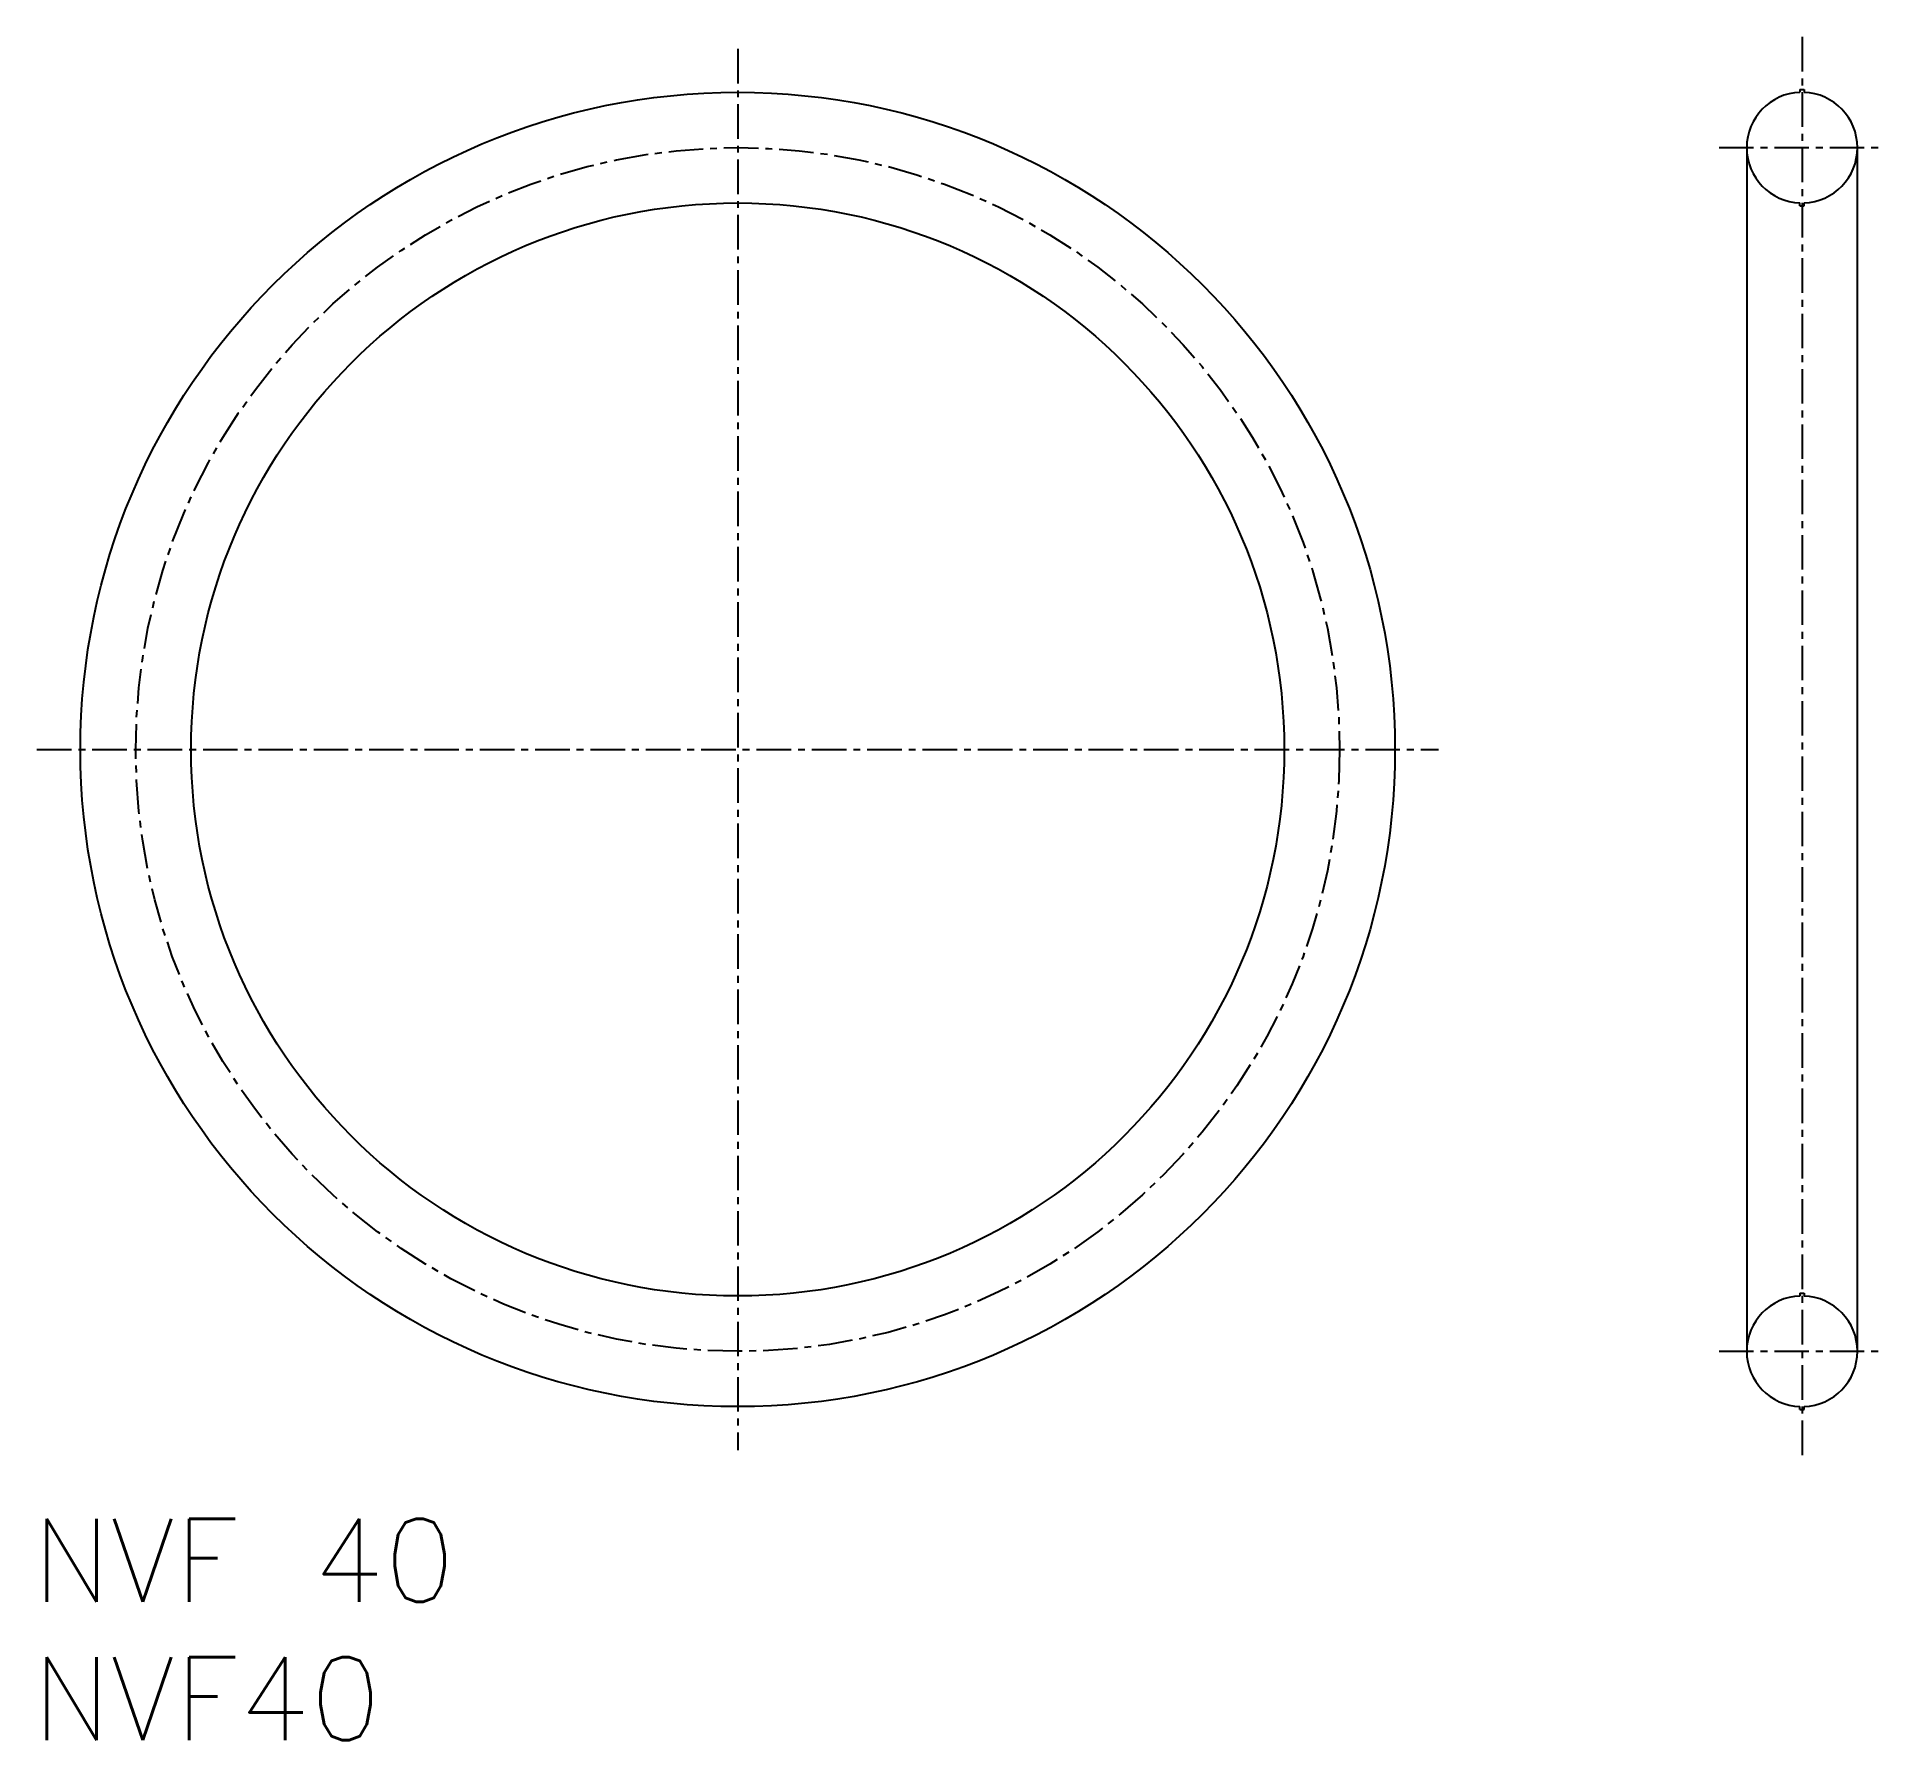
# Model space of a CAD drawing. Extents: x 0.2 to 66.9, y 0 to 61.5.
import ezdxf

# ---------------------------------------------------------------- set-up
doc = ezdxf.new("R2010")
doc.units = 0
doc.linetypes.add('CENTER', pattern=[2, 1.25, -0.25, 0.25, -0.25])
doc.layers.get('0').update_dxf_attribs({"linetype": 'CONTINUOUS'})
doc.layers.add('CENTER', color=1, linetype='CENTER')
doc.styles.get("Standard").update_dxf_attribs({"font": 'txt.shx'})

# ---------------------------------------------------------------- blocks, each defined once
blk = doc.blocks.new('*U2')
at = {"color": 7, "linetype": 'CONTINUOUS'}
blk.add_text('NVF40', height=3, dxfattribs=at).set_placement((0, 0))
blk = doc.blocks.new('*U3')
at = {"color": 7, "linetype": 'CONTINUOUS'}
blk.add_text('NVF 40', height=3, dxfattribs=at).set_placement((0, 5))

msp = doc.modelspace()

# ---------------------------------------------------------------- linework, layer by layer
at = {"color": 7, "linetype": 'CONTINUOUS'}
for p, q in [((63.867, 59.648), (63.867, 59.547)), ((63.867, 59.648), (64.017, 59.648)), ((64.017, 59.648), (64.017, 59.547)), ((61.942, 57.548), (61.942, 14.048)), ((65.942, 14.048), (65.942, 57.548)), ((63.867, 55.448), (63.867, 55.55)), ((63.867, 55.448), (64.017, 55.448)), ((64.017, 55.448), (64.017, 55.55)), ((63.867, 16.148), (63.867, 16.047)), ((63.867, 16.148), (64.017, 16.148)), ((64.017, 16.148), (64.017, 16.047)), ((63.867, 11.948), (63.867, 12.05)), ((64.017, 11.948), (64.017, 12.05)), ((63.867, 11.948), (64.017, 11.948))]:
    msp.add_line(p, q, dxfattribs=at)
for radius in [23.75, 19.75]:
    msp.add_circle((25.483, 35.798), radius, dxfattribs=at)
for centre, start, end in [((63.942, 57.548), 92.1491, 267.8509), ((63.942, 57.548), 272.1491, 87.8509), ((63.942, 14.048), 92.1491, 267.8509), ((63.942, 14.048), 272.1491, 87.8509)]:
    msp.add_arc(centre, 2, start, end, dxfattribs=at)
at = {"layer": 'CENTER', "color": 1, "linetype": 'CENTER'}
for p, q in [((63.942, 61.548), (63.942, 10.048)), ((25.483, 61.118), (25.483, 10.478)), ((60.942, 57.548), (66.942, 57.548)), ((0.163, 35.798), (50.804, 35.798)), ((60.942, 14.048), (66.942, 14.048))]:
    msp.add_line(p, q, dxfattribs=at)
msp.add_circle((25.483, 35.798), 21.75, dxfattribs=at)

# ---------------------------------------------------------------- block references
at = {"color": 7, "linetype": 'CONTINUOUS'}
for name in ['*U3', '*U2']:
    msp.add_blockref(name, (0, 0), dxfattribs=at)

doc.saveas('drawing.dxf')
